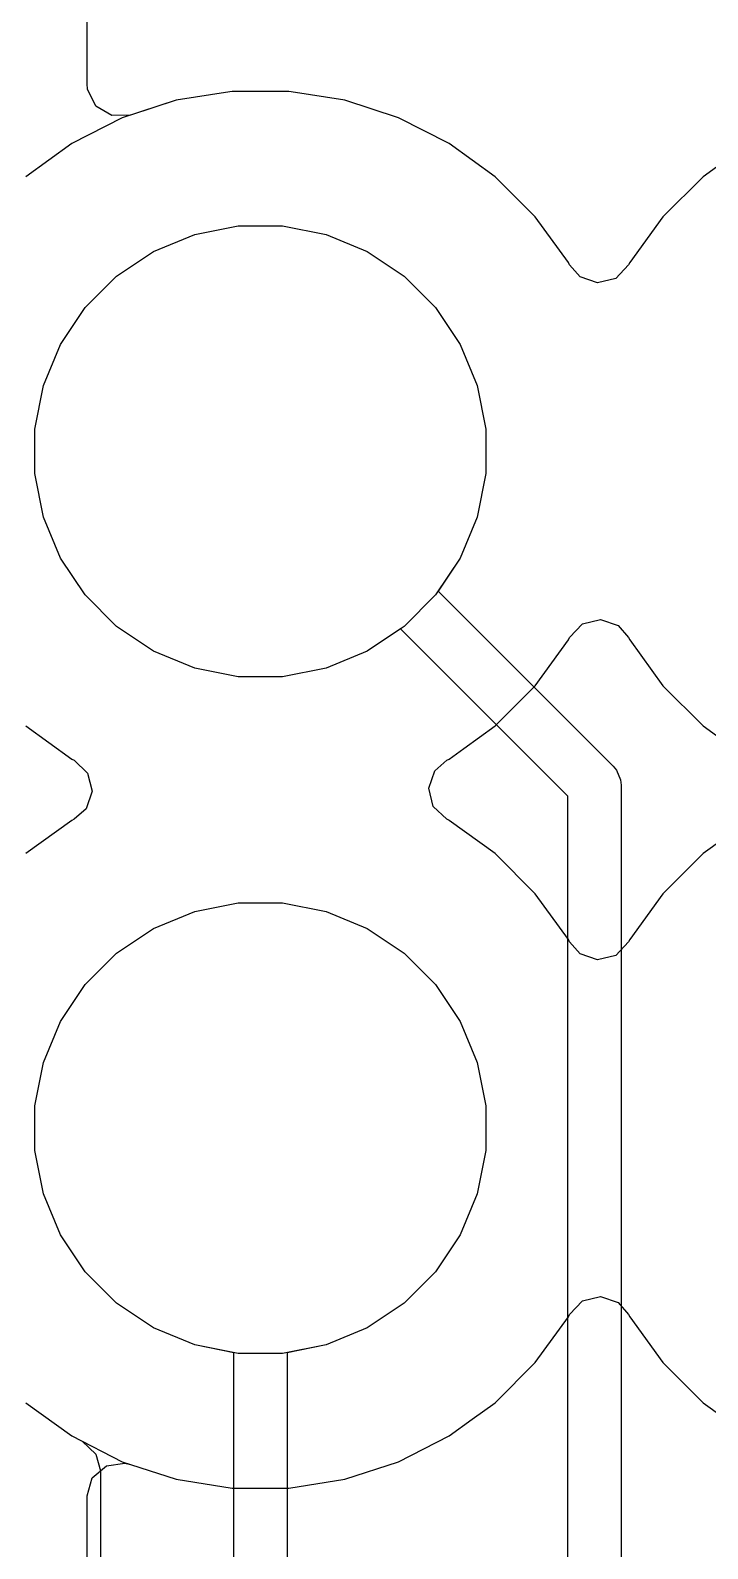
# Model space of a CAD drawing. Header units: inches. Extents: x 6.57 to 9.79, y -8.72 to -3.17.
# Drawn here: x 8.0074 to 8.1074, y -7.662 to -7.4377 of the extents above; entities that cross this region are included whole.
import ezdxf

# ---------------------------------------------------------------- set-up
doc = ezdxf.new("R2010")
doc.units = ezdxf.units.IN
doc.header["$MEASUREMENT"] = 0
doc.layers.add('In2.Cu', color=33, linetype='CONTINUOUS', true_color=0xce7d2c)

msp = doc.modelspace()

# ---------------------------------------------------------------- linework, layer by layer
at = {"layer": 'In2.Cu', "linetype": 'CONTINUOUS'}
for p, q in [((8.01577, -7.44558), (8.01577, -6.88189)), ((8.01577, -7.44558), (8.01577, -7.26689)), ((8.01584, -7.44641), (8.01577, -7.44558)), ((8.01584, -7.44641), (8.01577, -7.44558)), ((8.01705, -7.44888), (8.01584, -7.44641)), ((8.01705, -7.44888), (8.01584, -7.44641)), ((8.03685, -7.44677), (8.02892, -7.44802)), ((8.03685, -7.44677), (8.02892, -7.44802)), ((8.03685, -7.44677), (8.02892, -7.44802)), ((8.03685, -7.44677), (8.02892, -7.44802)), ((8.03719, -7.44671), (8.03685, -7.44677)), ((8.03719, -7.44671), (8.03685, -7.44677)), ((8.03719, -7.44671), (8.03685, -7.44677)), ((8.03719, -7.44671), (8.03685, -7.44677)), ((8.04555, -7.44671), (8.03719, -7.44671)), ((8.04555, -7.44671), (8.03719, -7.44671)), ((8.04555, -7.44671), (8.03719, -7.44671)), ((8.04555, -7.44671), (8.03719, -7.44671)), ((8.04589, -7.44677), (8.04555, -7.44671)), ((8.04589, -7.44677), (8.04555, -7.44671)), ((8.04589, -7.44677), (8.04555, -7.44671)), ((8.04589, -7.44677), (8.04555, -7.44671)), ((8.05382, -7.44802), (8.04589, -7.44677)), ((8.05382, -7.44802), (8.04589, -7.44677)), ((8.05382, -7.44802), (8.04589, -7.44677)), ((8.05382, -7.44802), (8.04589, -7.44677)), ((8.01941, -7.4503), (8.01705, -7.44888)), ((8.01941, -7.4503), (8.01705, -7.44888)), ((8.02892, -7.44802), (8.02096, -7.45061)), ((8.02892, -7.44802), (8.02096, -7.45061)), ((8.02892, -7.44802), (8.02216, -7.45022)), ((8.02892, -7.44802), (8.02216, -7.45022)), ((8.06178, -7.45061), (8.05382, -7.44802)), ((8.05382, -7.44802), (8.05382, -7.44802)), ((8.05382, -7.44802), (8.05382, -7.44802)), ((8.06178, -7.45061), (8.05382, -7.44802)), ((8.05382, -7.44802), (8.05382, -7.44802)), ((8.05382, -7.44802), (8.05382, -7.44802)), ((8.06178, -7.45061), (8.05382, -7.44802)), ((8.05382, -7.44802), (8.05382, -7.44802)), ((8.05382, -7.44802), (8.05382, -7.44802)), ((8.06178, -7.45061), (8.05382, -7.44802)), ((8.05382, -7.44802), (8.05382, -7.44802)), ((8.05382, -7.44802), (8.05382, -7.44802)), ((8.02096, -7.45061), (8.0135, -7.45441)), ((8.02096, -7.45061), (8.0135, -7.45441)), ((8.02216, -7.45022), (8.01941, -7.4503)), ((8.02216, -7.45022), (8.01941, -7.4503)), ((8.06924, -7.45441), (8.06178, -7.45061)), ((8.06178, -7.45061), (8.06178, -7.45061)), ((8.06178, -7.45061), (8.06178, -7.45061)), ((8.06924, -7.45441), (8.06178, -7.45061)), ((8.06178, -7.45061), (8.06178, -7.45061)), ((8.06178, -7.45061), (8.06178, -7.45061)), ((8.06924, -7.45441), (8.06178, -7.45061)), ((8.06178, -7.45061), (8.06178, -7.45061)), ((8.06178, -7.45061), (8.06178, -7.45061)), ((8.06924, -7.45441), (8.06178, -7.45061)), ((8.06178, -7.45061), (8.06178, -7.45061)), ((8.06178, -7.45061), (8.06178, -7.45061)), ((8.0135, -7.45441), (8.00673, -7.45933)), ((8.0135, -7.45441), (8.00673, -7.45933)), ((8.07601, -7.45933), (8.06924, -7.45441)), ((8.07601, -7.45933), (8.06924, -7.45441)), ((8.07601, -7.45933), (8.06924, -7.45441)), ((8.07601, -7.45933), (8.06924, -7.45441)), ((8.1135, -7.45441), (8.10673, -7.45933)), ((8.1135, -7.45441), (8.10673, -7.45933)), ((8.1135, -7.45441), (8.10673, -7.45933)), ((8.1135, -7.45441), (8.10673, -7.45933)), ((8.08193, -7.46525), (8.07601, -7.45933)), ((8.08193, -7.46525), (8.07601, -7.45933)), ((8.08193, -7.46525), (8.07601, -7.45933)), ((8.08193, -7.46525), (8.07601, -7.45933)), ((8.10673, -7.45933), (8.10081, -7.46525)), ((8.10673, -7.45933), (8.10081, -7.46525)), ((8.10673, -7.45933), (8.10081, -7.46525)), ((8.10673, -7.45933), (8.10081, -7.46525)), ((8.03166, -7.46786), (8.03809, -7.46658)), ((8.03166, -7.46786), (8.03809, -7.46658)), ((8.03166, -7.46786), (8.03809, -7.46658)), ((8.03166, -7.46786), (8.03809, -7.46658)), ((8.03809, -7.46658), (8.04465, -7.46658)), ((8.03809, -7.46658), (8.04465, -7.46658)), ((8.03809, -7.46658), (8.04465, -7.46658)), ((8.03809, -7.46658), (8.04465, -7.46658)), ((8.04465, -7.46658), (8.05108, -7.46786)), ((8.04465, -7.46658), (8.05108, -7.46786)), ((8.04465, -7.46658), (8.05108, -7.46786)), ((8.04465, -7.46658), (8.05108, -7.46786)), ((8.08684, -7.47202), (8.08193, -7.46525)), ((8.08684, -7.47202), (8.08193, -7.46525)), ((8.08684, -7.47202), (8.08193, -7.46525)), ((8.08684, -7.47202), (8.08193, -7.46525)), ((8.10081, -7.46525), (8.0959, -7.47202)), ((8.10081, -7.46525), (8.0959, -7.47202)), ((8.10081, -7.46525), (8.0959, -7.47202)), ((8.10081, -7.46525), (8.0959, -7.47202)), ((8.0256, -7.47037), (8.03166, -7.46786)), ((8.0256, -7.47037), (8.03166, -7.46786)), ((8.0256, -7.47037), (8.03166, -7.46786)), ((8.0256, -7.47037), (8.03166, -7.46786)), ((8.05108, -7.46786), (8.05715, -7.47037)), ((8.05108, -7.46786), (8.05715, -7.47037)), ((8.05108, -7.46786), (8.05715, -7.47037)), ((8.05108, -7.46786), (8.05715, -7.47037)), ((8.02014, -7.47401), (8.0256, -7.47037)), ((8.02014, -7.47401), (8.0256, -7.47037)), ((8.02014, -7.47401), (8.0256, -7.47037)), ((8.02014, -7.47401), (8.0256, -7.47037)), ((8.05715, -7.47037), (8.0626, -7.47401)), ((8.05715, -7.47037), (8.0626, -7.47401)), ((8.05715, -7.47037), (8.0626, -7.47401)), ((8.05715, -7.47037), (8.0626, -7.47401)), ((8.08702, -7.47236), (8.08684, -7.47202)), ((8.08702, -7.47236), (8.08684, -7.47202)), ((8.08702, -7.47236), (8.08684, -7.47202)), ((8.08702, -7.47236), (8.08684, -7.47202)), ((8.08856, -7.47413), (8.08702, -7.47236)), ((8.08856, -7.47413), (8.08702, -7.47236)), ((8.08856, -7.47413), (8.08702, -7.47236)), ((8.08856, -7.47413), (8.08702, -7.47236)), ((8.09572, -7.47236), (8.09383, -7.47436)), ((8.09572, -7.47236), (8.09383, -7.47436)), ((8.09572, -7.47236), (8.09383, -7.47436)), ((8.09572, -7.47236), (8.09383, -7.47436)), ((8.0959, -7.47202), (8.09572, -7.47236)), ((8.0959, -7.47202), (8.09572, -7.47236)), ((8.0959, -7.47202), (8.09572, -7.47236)), ((8.0959, -7.47202), (8.09572, -7.47236)), ((8.0155, -7.47865), (8.02014, -7.47401)), ((8.0155, -7.47865), (8.02014, -7.47401)), ((8.0155, -7.47865), (8.02014, -7.47401)), ((8.0155, -7.47865), (8.02014, -7.47401)), ((8.0626, -7.47401), (8.06724, -7.47865)), ((8.0626, -7.47401), (8.06724, -7.47865)), ((8.0626, -7.47401), (8.06724, -7.47865)), ((8.0626, -7.47401), (8.06724, -7.47865)), ((8.09116, -7.47502), (8.08856, -7.47413)), ((8.09116, -7.47502), (8.08856, -7.47413)), ((8.09116, -7.47502), (8.08856, -7.47413)), ((8.09116, -7.47502), (8.08856, -7.47413)), ((8.09383, -7.47436), (8.09116, -7.47502)), ((8.09383, -7.47436), (8.09116, -7.47502)), ((8.09383, -7.47436), (8.09116, -7.47502)), ((8.09383, -7.47436), (8.09116, -7.47502)), ((8.01186, -7.48411), (8.0155, -7.47865)), ((8.01186, -7.48411), (8.0155, -7.47865)), ((8.01186, -7.48411), (8.0155, -7.47865)), ((8.01186, -7.48411), (8.0155, -7.47865)), ((8.06724, -7.47865), (8.07088, -7.48411)), ((8.06724, -7.47865), (8.07088, -7.48411)), ((8.06724, -7.47865), (8.07088, -7.48411)), ((8.06724, -7.47865), (8.07088, -7.48411)), ((8.00935, -7.49017), (8.01186, -7.48411)), ((8.00935, -7.49017), (8.01186, -7.48411)), ((8.00935, -7.49017), (8.01186, -7.48411)), ((8.00935, -7.49017), (8.01186, -7.48411)), ((8.07088, -7.48411), (8.07339, -7.49017)), ((8.07088, -7.48411), (8.07339, -7.49017)), ((8.07088, -7.48411), (8.07339, -7.49017)), ((8.07088, -7.48411), (8.07339, -7.49017)), ((8.00807, -7.4966), (8.00935, -7.49017)), ((8.00807, -7.4966), (8.00935, -7.49017)), ((8.00807, -7.4966), (8.00935, -7.49017)), ((8.00807, -7.4966), (8.00935, -7.49017)), ((8.07339, -7.49017), (8.07467, -7.4966)), ((8.07339, -7.49017), (8.07467, -7.4966)), ((8.07339, -7.49017), (8.07467, -7.4966)), ((8.07339, -7.49017), (8.07467, -7.4966)), ((8.00807, -7.50316), (8.00807, -7.4966)), ((8.00807, -7.50316), (8.00807, -7.4966)), ((8.00807, -7.50316), (8.00807, -7.4966)), ((8.00807, -7.50316), (8.00807, -7.4966)), ((8.07467, -7.4966), (8.07467, -7.50316)), ((8.07467, -7.4966), (8.07467, -7.50316)), ((8.07467, -7.4966), (8.07467, -7.50316)), ((8.07467, -7.4966), (8.07467, -7.50316)), ((8.00935, -7.5096), (8.00807, -7.50316)), ((8.00935, -7.5096), (8.00807, -7.50316)), ((8.00935, -7.5096), (8.00807, -7.50316)), ((8.00935, -7.5096), (8.00807, -7.50316)), ((8.07467, -7.50316), (8.07339, -7.5096)), ((8.07467, -7.50316), (8.07339, -7.5096)), ((8.07467, -7.50316), (8.07339, -7.5096)), ((8.07467, -7.50316), (8.07339, -7.5096)), ((8.01186, -7.51566), (8.00935, -7.5096)), ((8.01186, -7.51566), (8.00935, -7.5096)), ((8.01186, -7.51566), (8.00935, -7.5096)), ((8.01186, -7.51566), (8.00935, -7.5096)), ((8.07339, -7.5096), (8.07088, -7.51566)), ((8.07339, -7.5096), (8.07088, -7.51566)), ((8.07339, -7.5096), (8.07088, -7.51566)), ((8.07339, -7.5096), (8.07088, -7.51566)), ((8.0155, -7.52111), (8.01186, -7.51566)), ((8.0155, -7.52111), (8.01186, -7.51566)), ((8.0155, -7.52111), (8.01186, -7.51566)), ((8.0155, -7.52111), (8.01186, -7.51566)), ((8.07088, -7.51566), (8.06724, -7.52111)), ((8.07088, -7.51566), (8.06724, -7.52111)), ((8.07088, -7.51566), (8.06724, -7.52111)), ((8.07088, -7.51566), (8.06761, -7.52056)), ((8.06761, -7.52056), (8.09347, -7.54641)), ((8.02014, -7.52575), (8.0155, -7.52111)), ((8.02014, -7.52575), (8.0155, -7.52111)), ((8.02014, -7.52575), (8.0155, -7.52111)), ((8.02014, -7.52575), (8.0155, -7.52111)), ((8.06724, -7.52111), (8.0626, -7.52575)), ((8.06724, -7.52111), (8.0626, -7.52575)), ((8.06724, -7.52111), (8.0626, -7.52575)), ((8.08891, -7.5254), (8.09158, -7.52474)), ((8.09158, -7.52474), (8.09418, -7.52563)), ((8.0256, -7.5294), (8.02014, -7.52575)), ((8.0256, -7.5294), (8.02014, -7.52575)), ((8.0256, -7.5294), (8.02014, -7.52575)), ((8.0256, -7.5294), (8.02014, -7.52575)), ((8.0626, -7.52575), (8.05715, -7.5294)), ((8.0626, -7.52575), (8.05715, -7.5294)), ((8.0626, -7.52575), (8.05715, -7.5294)), ((8.06204, -7.52612), (8.05715, -7.5294)), ((8.08675, -7.55083), (8.06204, -7.52612)), ((8.08684, -7.52775), (8.08702, -7.5274)), ((8.08702, -7.5274), (8.08891, -7.5254)), ((8.09418, -7.52563), (8.09572, -7.5274)), ((8.09572, -7.5274), (8.0959, -7.52775)), ((8.03166, -7.53191), (8.0256, -7.5294)), ((8.03166, -7.53191), (8.0256, -7.5294)), ((8.03166, -7.53191), (8.0256, -7.5294)), ((8.03166, -7.53191), (8.0256, -7.5294)), ((8.05715, -7.5294), (8.05108, -7.53191)), ((8.05715, -7.5294), (8.05108, -7.53191)), ((8.05715, -7.5294), (8.05108, -7.53191)), ((8.05715, -7.5294), (8.05108, -7.53191)), ((8.08193, -7.53452), (8.08684, -7.52775)), ((8.08684, -7.52775), (8.08684, -7.52775)), ((8.08684, -7.52775), (8.08684, -7.52775)), ((8.0959, -7.52775), (8.10081, -7.53452)), ((8.03809, -7.53319), (8.03166, -7.53191)), ((8.03809, -7.53319), (8.03166, -7.53191)), ((8.03809, -7.53319), (8.03166, -7.53191)), ((8.03809, -7.53319), (8.03166, -7.53191)), ((8.05108, -7.53191), (8.04465, -7.53319)), ((8.05108, -7.53191), (8.04465, -7.53319)), ((8.05108, -7.53191), (8.04465, -7.53319)), ((8.05108, -7.53191), (8.04465, -7.53319)), ((8.04465, -7.53319), (8.03809, -7.53319)), ((8.04465, -7.53319), (8.03809, -7.53319)), ((8.04465, -7.53319), (8.03809, -7.53319)), ((8.04465, -7.53319), (8.03809, -7.53319)), ((8.07601, -7.54044), (8.08193, -7.53452)), ((8.08193, -7.53452), (8.08193, -7.53452)), ((8.08193, -7.53452), (8.08193, -7.53452)), ((8.10081, -7.53452), (8.10673, -7.54044)), ((8.00673, -7.54044), (8.0135, -7.54536)), ((8.07139, -7.54379), (8.07601, -7.54044)), ((8.07601, -7.54044), (8.07601, -7.54044)), ((8.07601, -7.54044), (8.07601, -7.54044)), ((8.10673, -7.54044), (8.1135, -7.54536)), ((8.0135, -7.54536), (8.01385, -7.54553)), ((8.06889, -7.54553), (8.06924, -7.54536)), ((8.06924, -7.54536), (8.07139, -7.54379)), ((8.01385, -7.54553), (8.01585, -7.54742)), ((8.01585, -7.54742), (8.01651, -7.55009)), ((8.06623, -7.54967), (8.06712, -7.54707)), ((8.06712, -7.54707), (8.06889, -7.54553)), ((8.09347, -7.54641), (8.09396, -7.54701)), ((8.09396, -7.54701), (8.09454, -7.54843)), ((8.06689, -7.55234), (8.06623, -7.54967)), ((8.09454, -7.54843), (8.09462, -7.5492)), ((8.09462, -7.5492), (8.09462, -7.69291)), ((8.01651, -7.55009), (8.01562, -7.5527)), ((8.08675, -7.69291), (8.08675, -7.55083)), ((8.0135, -7.55441), (8.00673, -7.55933)), ((8.01385, -7.55423), (8.0135, -7.55441)), ((8.01562, -7.5527), (8.01385, -7.55423)), ((8.06889, -7.55423), (8.06689, -7.55234)), ((8.06921, -7.55439), (8.06889, -7.55423)), ((8.06924, -7.55441), (8.06921, -7.55439)), ((8.07601, -7.55933), (8.06924, -7.55441)), ((8.1135, -7.55441), (8.10673, -7.55933)), ((8.08193, -7.56525), (8.07601, -7.55933)), ((8.10673, -7.55933), (8.10081, -7.56525)), ((8.08684, -7.57202), (8.08193, -7.56525)), ((8.10081, -7.56525), (8.0959, -7.57202)), ((8.0256, -7.57037), (8.03166, -7.56786)), ((8.0256, -7.57037), (8.03166, -7.56786)), ((8.0256, -7.57037), (8.03166, -7.56786)), ((8.0256, -7.57037), (8.03166, -7.56786)), ((8.03166, -7.56786), (8.03809, -7.56658)), ((8.03166, -7.56786), (8.03809, -7.56658)), ((8.03166, -7.56786), (8.03809, -7.56658)), ((8.03166, -7.56786), (8.03809, -7.56658)), ((8.03809, -7.56658), (8.04465, -7.56658)), ((8.03809, -7.56658), (8.04465, -7.56658)), ((8.03809, -7.56658), (8.04465, -7.56658)), ((8.03809, -7.56658), (8.04465, -7.56658)), ((8.04465, -7.56658), (8.05108, -7.56786)), ((8.04465, -7.56658), (8.05108, -7.56786)), ((8.04465, -7.56658), (8.05108, -7.56786)), ((8.04465, -7.56658), (8.05108, -7.56786)), ((8.05108, -7.56786), (8.05715, -7.57037)), ((8.05108, -7.56786), (8.05715, -7.57037)), ((8.05108, -7.56786), (8.05715, -7.57037)), ((8.05108, -7.56786), (8.05715, -7.57037)), ((8.02014, -7.57401), (8.0256, -7.57037)), ((8.02014, -7.57401), (8.0256, -7.57037)), ((8.02014, -7.57401), (8.0256, -7.57037)), ((8.02014, -7.57401), (8.0256, -7.57037)), ((8.05715, -7.57037), (8.0626, -7.57401)), ((8.05715, -7.57037), (8.0626, -7.57401)), ((8.05715, -7.57037), (8.0626, -7.57401)), ((8.05715, -7.57037), (8.0626, -7.57401)), ((8.08702, -7.57236), (8.08684, -7.57202)), ((8.08856, -7.57413), (8.08702, -7.57236)), ((8.09572, -7.57236), (8.09383, -7.57436)), ((8.0959, -7.57202), (8.09572, -7.57236)), ((8.0155, -7.57865), (8.02014, -7.57401)), ((8.0155, -7.57865), (8.02014, -7.57401)), ((8.0155, -7.57865), (8.02014, -7.57401)), ((8.0155, -7.57865), (8.02014, -7.57401)), ((8.0626, -7.57401), (8.06724, -7.57865)), ((8.0626, -7.57401), (8.06724, -7.57865)), ((8.0626, -7.57401), (8.06724, -7.57865)), ((8.0626, -7.57401), (8.06724, -7.57865)), ((8.09116, -7.57502), (8.08856, -7.57413)), ((8.09383, -7.57436), (8.09116, -7.57502)), ((8.01186, -7.58411), (8.0155, -7.57865)), ((8.01186, -7.58411), (8.0155, -7.57865)), ((8.01186, -7.58411), (8.0155, -7.57865)), ((8.01186, -7.58411), (8.0155, -7.57865)), ((8.06724, -7.57865), (8.07088, -7.58411)), ((8.06724, -7.57865), (8.07088, -7.58411)), ((8.06724, -7.57865), (8.07088, -7.58411)), ((8.06724, -7.57865), (8.07088, -7.58411)), ((8.00935, -7.59017), (8.01186, -7.58411)), ((8.00935, -7.59017), (8.01186, -7.58411)), ((8.00935, -7.59017), (8.01186, -7.58411)), ((8.00935, -7.59017), (8.01186, -7.58411)), ((8.07088, -7.58411), (8.07339, -7.59017)), ((8.07088, -7.58411), (8.07339, -7.59017)), ((8.07088, -7.58411), (8.07339, -7.59017)), ((8.07088, -7.58411), (8.07339, -7.59017)), ((8.00807, -7.5966), (8.00935, -7.59017)), ((8.00807, -7.5966), (8.00935, -7.59017)), ((8.00807, -7.5966), (8.00935, -7.59017)), ((8.00807, -7.5966), (8.00935, -7.59017)), ((8.07339, -7.59017), (8.07467, -7.5966)), ((8.07339, -7.59017), (8.07467, -7.5966)), ((8.07339, -7.59017), (8.07467, -7.5966)), ((8.07339, -7.59017), (8.07467, -7.5966)), ((8.00807, -7.60316), (8.00807, -7.5966)), ((8.00807, -7.60316), (8.00807, -7.5966)), ((8.00807, -7.60316), (8.00807, -7.5966)), ((8.00807, -7.60316), (8.00807, -7.5966)), ((8.07467, -7.5966), (8.07467, -7.60316)), ((8.07467, -7.5966), (8.07467, -7.60316)), ((8.07467, -7.5966), (8.07467, -7.60316)), ((8.07467, -7.5966), (8.07467, -7.60316)), ((8.00935, -7.6096), (8.00807, -7.60316)), ((8.00935, -7.6096), (8.00807, -7.60316)), ((8.00935, -7.6096), (8.00807, -7.60316)), ((8.00935, -7.6096), (8.00807, -7.60316)), ((8.07467, -7.60316), (8.07339, -7.6096)), ((8.07467, -7.60316), (8.07339, -7.6096)), ((8.07467, -7.60316), (8.07339, -7.6096)), ((8.07467, -7.60316), (8.07339, -7.6096)), ((8.01186, -7.61566), (8.00935, -7.6096)), ((8.01186, -7.61566), (8.00935, -7.6096)), ((8.01186, -7.61566), (8.00935, -7.6096)), ((8.01186, -7.61566), (8.00935, -7.6096)), ((8.07339, -7.6096), (8.07088, -7.61566)), ((8.07339, -7.6096), (8.07088, -7.61566)), ((8.07339, -7.6096), (8.07088, -7.61566)), ((8.07339, -7.6096), (8.07088, -7.61566)), ((8.0155, -7.62111), (8.01186, -7.61566)), ((8.0155, -7.62111), (8.01186, -7.61566)), ((8.0155, -7.62111), (8.01186, -7.61566)), ((8.0155, -7.62111), (8.01186, -7.61566)), ((8.07088, -7.61566), (8.06724, -7.62111)), ((8.07088, -7.61566), (8.06724, -7.62111)), ((8.07088, -7.61566), (8.06724, -7.62111)), ((8.07088, -7.61566), (8.06724, -7.62111)), ((8.02014, -7.62575), (8.0155, -7.62111)), ((8.02014, -7.62575), (8.0155, -7.62111)), ((8.02014, -7.62575), (8.0155, -7.62111)), ((8.02014, -7.62575), (8.0155, -7.62111)), ((8.06724, -7.62111), (8.0626, -7.62575)), ((8.06724, -7.62111), (8.0626, -7.62575)), ((8.06724, -7.62111), (8.0626, -7.62575)), ((8.06724, -7.62111), (8.0626, -7.62575)), ((8.0256, -7.6294), (8.02014, -7.62575)), ((8.0256, -7.6294), (8.02014, -7.62575)), ((8.0256, -7.6294), (8.02014, -7.62575)), ((8.0256, -7.6294), (8.02014, -7.62575)), ((8.0626, -7.62575), (8.05715, -7.6294)), ((8.0626, -7.62575), (8.05715, -7.6294)), ((8.0626, -7.62575), (8.05715, -7.6294)), ((8.0626, -7.62575), (8.05715, -7.6294)), ((8.08702, -7.6274), (8.08891, -7.6254)), ((8.08702, -7.6274), (8.08891, -7.6254)), ((8.08702, -7.6274), (8.08891, -7.6254)), ((8.08891, -7.6254), (8.09158, -7.62474)), ((8.08891, -7.6254), (8.09158, -7.62474)), ((8.08891, -7.6254), (8.09158, -7.62474)), ((8.09158, -7.62474), (8.09418, -7.62563)), ((8.09158, -7.62474), (8.09418, -7.62563)), ((8.09158, -7.62474), (8.09418, -7.62563)), ((8.09418, -7.62563), (8.09572, -7.6274)), ((8.09418, -7.62563), (8.09572, -7.6274)), ((8.09418, -7.62563), (8.09572, -7.6274)), ((8.08193, -7.63452), (8.08684, -7.62775)), ((8.08193, -7.63452), (8.08684, -7.62775)), ((8.08193, -7.63452), (8.08684, -7.62775)), ((8.08684, -7.62775), (8.08702, -7.6274)), ((8.08684, -7.62775), (8.08702, -7.6274)), ((8.08684, -7.62775), (8.08702, -7.6274)), ((8.08684, -7.62775), (8.08684, -7.62775)), ((8.08684, -7.62775), (8.08684, -7.62775)), ((8.08684, -7.62775), (8.08684, -7.62775)), ((8.08684, -7.62775), (8.08684, -7.62775)), ((8.08684, -7.62775), (8.08684, -7.62775)), ((8.08684, -7.62775), (8.08684, -7.62775)), ((8.09572, -7.6274), (8.0959, -7.62775)), ((8.09572, -7.6274), (8.0959, -7.62775)), ((8.09572, -7.6274), (8.0959, -7.62775)), ((8.0959, -7.62775), (8.10081, -7.63452)), ((8.0959, -7.62775), (8.10081, -7.63452)), ((8.0959, -7.62775), (8.10081, -7.63452)), ((8.03166, -7.63191), (8.0256, -7.6294)), ((8.03166, -7.63191), (8.0256, -7.6294)), ((8.03166, -7.63191), (8.0256, -7.6294)), ((8.03166, -7.63191), (8.0256, -7.6294)), ((8.05715, -7.6294), (8.05108, -7.63191)), ((8.05715, -7.6294), (8.05108, -7.63191)), ((8.05715, -7.6294), (8.05108, -7.63191)), ((8.05715, -7.6294), (8.05108, -7.63191)), ((8.03809, -7.63319), (8.03166, -7.63191)), ((8.03743, -7.63306), (8.03166, -7.63191)), ((8.03809, -7.63319), (8.03166, -7.63191)), ((8.03809, -7.63319), (8.03166, -7.63191)), ((8.05108, -7.63191), (8.04465, -7.63319)), ((8.05108, -7.63191), (8.04465, -7.63319)), ((8.05108, -7.63191), (8.04465, -7.63319)), ((8.05108, -7.63191), (8.04531, -7.63306)), ((8.03743, -7.72124), (8.03743, -7.63306)), ((8.04465, -7.63319), (8.03809, -7.63319)), ((8.04465, -7.63319), (8.03809, -7.63319)), ((8.04465, -7.63319), (8.03809, -7.63319)), ((8.04531, -7.63306), (8.04531, -7.7196)), ((8.07601, -7.64044), (8.08193, -7.63452)), ((8.07601, -7.64044), (8.08193, -7.63452)), ((8.07601, -7.64044), (8.08193, -7.63452)), ((8.08193, -7.63452), (8.08193, -7.63452)), ((8.08193, -7.63452), (8.08193, -7.63452)), ((8.08193, -7.63452), (8.08193, -7.63452)), ((8.08193, -7.63452), (8.08193, -7.63452)), ((8.08193, -7.63452), (8.08193, -7.63452)), ((8.08193, -7.63452), (8.08193, -7.63452)), ((8.10081, -7.63452), (8.10673, -7.64044)), ((8.10081, -7.63452), (8.10673, -7.64044)), ((8.10081, -7.63452), (8.10673, -7.64044)), ((8.00673, -7.64044), (8.0135, -7.64536)), ((8.00673, -7.64044), (8.0135, -7.64536)), ((8.00673, -7.64044), (8.0135, -7.64536)), ((8.07264, -7.64289), (8.07601, -7.64044)), ((8.07264, -7.64289), (8.07601, -7.64044)), ((8.07264, -7.64289), (8.07601, -7.64044)), ((8.07601, -7.64044), (8.07601, -7.64044)), ((8.07601, -7.64044), (8.07601, -7.64044)), ((8.07601, -7.64044), (8.07601, -7.64044)), ((8.07601, -7.64044), (8.07601, -7.64044)), ((8.07601, -7.64044), (8.07601, -7.64044)), ((8.07601, -7.64044), (8.07601, -7.64044)), ((8.10673, -7.64044), (8.1135, -7.64536)), ((8.10673, -7.64044), (8.1135, -7.64536)), ((8.10673, -7.64044), (8.1135, -7.64536)), ((8.06924, -7.64536), (8.07264, -7.64289)), ((8.06924, -7.64536), (8.07264, -7.64289)), ((8.06924, -7.64536), (8.07264, -7.64289)), ((8.0135, -7.64536), (8.0135, -7.64536)), ((8.0135, -7.64536), (8.0135, -7.64536)), ((8.0135, -7.64536), (8.02096, -7.64916)), ((8.0135, -7.64536), (8.0135, -7.64536)), ((8.0135, -7.64536), (8.01506, -7.64615)), ((8.0135, -7.64536), (8.0135, -7.64536)), ((8.0135, -7.64536), (8.0135, -7.64536)), ((8.0135, -7.64536), (8.02096, -7.64916)), ((8.01506, -7.64615), (8.01706, -7.64804)), ((8.06178, -7.64916), (8.06924, -7.64536)), ((8.06178, -7.64916), (8.06924, -7.64536)), ((8.06178, -7.64916), (8.06924, -7.64536)), ((8.01706, -7.64804), (8.01773, -7.6505)), ((8.01654, -7.65155), (8.01862, -7.64975)), ((8.01773, -7.6505), (8.01773, -7.71782)), ((8.01862, -7.64975), (8.02134, -7.64936)), ((8.02096, -7.64916), (8.02892, -7.65174)), ((8.02096, -7.64916), (8.02892, -7.65174)), ((8.02134, -7.64936), (8.02216, -7.64955)), ((8.02216, -7.64955), (8.02892, -7.65174)), ((8.05382, -7.65174), (8.06178, -7.64916)), ((8.05382, -7.65174), (8.06178, -7.64916)), ((8.05382, -7.65174), (8.06178, -7.64916)), ((8.01577, -7.65419), (8.01654, -7.65155)), ((8.02892, -7.65174), (8.03719, -7.65305)), ((8.02892, -7.65174), (8.03719, -7.65305)), ((8.02892, -7.65174), (8.03719, -7.65305)), ((8.03719, -7.65305), (8.03719, -7.65305)), ((8.03719, -7.65305), (8.04555, -7.65305)), ((8.03719, -7.65305), (8.03719, -7.65305)), ((8.03719, -7.65305), (8.04555, -7.65305)), ((8.03719, -7.65305), (8.03719, -7.65305)), ((8.03719, -7.65305), (8.04555, -7.65305)), ((8.04555, -7.65305), (8.05382, -7.65174)), ((8.04555, -7.65305), (8.05382, -7.65174)), ((8.04555, -7.65305), (8.05382, -7.65174)), ((8.04555, -7.65305), (8.04555, -7.65305)), ((8.04555, -7.65305), (8.04555, -7.65305)), ((8.04555, -7.65305), (8.04555, -7.65305)), ((8.01577, -7.83267), (8.01577, -7.65419))]:
    msp.add_line(p, q, dxfattribs=at)

doc.saveas('drawing.dxf')
